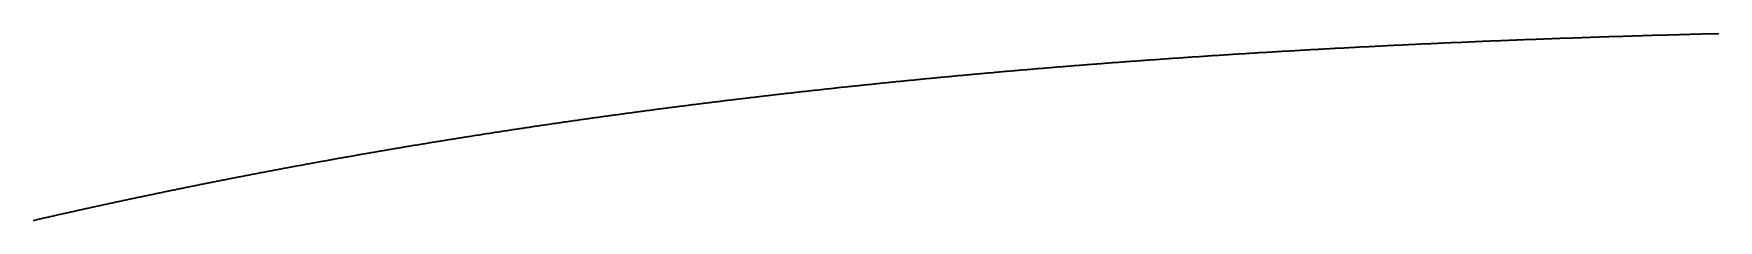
# Model space of a CAD drawing. Header units: metres. Extents: x 0 to 360, y 0 to 49.
# Drawn here: x 101.26 to 112.5, y 48.13 to 49.38 of the extents above; entities that cross this region are included whole.
import ezdxf

# ---------------------------------------------------------------- set-up
doc = ezdxf.new("R2010")
doc.units = ezdxf.units.M

msp = doc.modelspace()

# ---------------------------------------------------------------- linework, layer by layer
for p in [(112.281, 49.37), (112.287, 49.37), (112.292, 49.37), (112.298, 49.37), (112.304, 49.37), (112.31, 49.37), (112.316, 49.371), (112.322, 49.371), (112.327, 49.371), (112.333, 49.371), (112.339, 49.371), (112.345, 49.371), (112.351, 49.371), (112.356, 49.372), (112.362, 49.372), (112.368, 49.372), (112.374, 49.372), (112.38, 49.372), (112.386, 49.372), (112.391, 49.373), (112.397, 49.373), (112.403, 49.373), (112.409, 49.373), (112.415, 49.373), (112.42, 49.373), (112.426, 49.373), (112.432, 49.374), (112.438, 49.374), (112.444, 49.374), (112.45, 49.374), (112.455, 49.374), (112.461, 49.374), (112.467, 49.374), (112.473, 49.375), (112.479, 49.375), (112.484, 49.375), (112.49, 49.375), (112.496, 49.375), (112.502, 49.375), (109.603, 49.257), (109.609, 49.258), (109.615, 49.258), (109.62, 49.258), (109.626, 49.259), (109.632, 49.259), (109.638, 49.259), (109.644, 49.26), (109.65, 49.26), (109.655, 49.26), (109.661, 49.261), (109.667, 49.261), (109.673, 49.261), (109.679, 49.262), (109.684, 49.262), (109.69, 49.262), (109.696, 49.263), (109.702, 49.263), (109.708, 49.263), (109.714, 49.264), (109.719, 49.264), (109.725, 49.264), (109.731, 49.265), (109.737, 49.265), (109.743, 49.265), (109.749, 49.266), (109.754, 49.266), (109.76, 49.266), (109.766, 49.267), (109.772, 49.267), (109.778, 49.267), (109.783, 49.268), (109.789, 49.268), (109.795, 49.268), (109.801, 49.269), (109.807, 49.269), (109.813, 49.269), (109.818, 49.27), (109.824, 49.27), (109.83, 49.27), (109.836, 49.271), (109.842, 49.271), (109.847, 49.271), (109.853, 49.272), (109.859, 49.272), (109.865, 49.272), (109.871, 49.273), (109.877, 49.273), (109.882, 49.273), (109.888, 49.273), (109.894, 49.274), (109.9, 49.274), (109.906, 49.274), (109.912, 49.275), (109.917, 49.275), (109.923, 49.275), (109.929, 49.276), (109.935, 49.276), (109.941, 49.276), (109.946, 49.277), (109.952, 49.277), (109.958, 49.277), (109.964, 49.278), (109.97, 49.278), (109.976, 49.278), (109.981, 49.279), (109.987, 49.279), (109.993, 49.279), (109.999, 49.279), (110.005, 49.28), (110.011, 49.28), (110.016, 49.28), (110.022, 49.281), (110.028, 49.281), (110.034, 49.281), (110.04, 49.282), (110.045, 49.282), (110.051, 49.282), (110.057, 49.283), (110.063, 49.283), (110.069, 49.283), (110.075, 49.283), (110.08, 49.284), (110.086, 49.284), (110.092, 49.284), (110.098, 49.285), (110.104, 49.285), (110.11, 49.285), (110.115, 49.286), (110.121, 49.286), (110.127, 49.286), (110.133, 49.286), (110.139, 49.287), (110.144, 49.287), (110.15, 49.287), (110.156, 49.288), (110.162, 49.288), (110.168, 49.288), (110.174, 49.289), (110.179, 49.289), (110.185, 49.289), (110.191, 49.289), (110.197, 49.29), (110.203, 49.29), (110.209, 49.29), (110.214, 49.291), (110.22, 49.291), (110.226, 49.291), (110.232, 49.292), (110.238, 49.292), (110.243, 49.292), (110.249, 49.292), (110.255, 49.293), (110.261, 49.293), (110.267, 49.293), (110.273, 49.294), (110.278, 49.294), (110.284, 49.294), (110.29, 49.294), (110.296, 49.295), (110.302, 49.295), (110.307, 49.295), (110.313, 49.296), (110.319, 49.296), (110.325, 49.296), (110.331, 49.296), (110.337, 49.297), (110.342, 49.297), (110.348, 49.297), (110.354, 49.298), (110.36, 49.298), (110.366, 49.298), (110.372, 49.298), (110.377, 49.299), (110.383, 49.299), (110.389, 49.299), (110.395, 49.3), (110.401, 49.3), (110.406, 49.3), (110.412, 49.3), (110.418, 49.301), (110.424, 49.301), (110.43, 49.301), (110.436, 49.302), (110.441, 49.302), (110.447, 49.302), (110.453, 49.302), (110.459, 49.303), (110.465, 49.303), (110.471, 49.303), (110.476, 49.303), (110.482, 49.304), (110.488, 49.304), (110.494, 49.304), (110.5, 49.305), (110.505, 49.305), (110.511, 49.305), (110.517, 49.305), (110.523, 49.306), (110.529, 49.306), (110.535, 49.306), (110.54, 49.306), (110.546, 49.307), (110.552, 49.307), (110.558, 49.307), (110.564, 49.308), (110.569, 49.308), (110.575, 49.308), (110.581, 49.308), (110.587, 49.309), (110.593, 49.309), (110.599, 49.309), (110.604, 49.309), (110.61, 49.31), (110.616, 49.31), (110.622, 49.31), (110.628, 49.31), (110.634, 49.311), (110.639, 49.311), (110.645, 49.311), (110.651, 49.311), (110.657, 49.312), (110.663, 49.312), (110.668, 49.312), (110.674, 49.313), (110.68, 49.313), (110.686, 49.313), (110.692, 49.313), (110.698, 49.314), (110.703, 49.314), (110.709, 49.314), (110.715, 49.314), (110.721, 49.315), (110.727, 49.315), (110.733, 49.315), (110.738, 49.315), (110.744, 49.316), (110.75, 49.316), (110.756, 49.316), (110.762, 49.316), (110.767, 49.317), (110.773, 49.317), (110.779, 49.317), (110.785, 49.317), (110.791, 49.318), (110.797, 49.318), (110.802, 49.318), (110.808, 49.318), (110.814, 49.319), (110.82, 49.319), (110.826, 49.319), (110.831, 49.319), (110.837, 49.32), (110.843, 49.32), (110.849, 49.32), (110.855, 49.32), (110.861, 49.321), (110.866, 49.321), (110.872, 49.321), (110.878, 49.321), (110.884, 49.322), (110.89, 49.322), (110.896, 49.322), (110.901, 49.322), (110.907, 49.323), (110.913, 49.323), (110.919, 49.323), (110.925, 49.323), (110.93, 49.324), (110.936, 49.324), (110.942, 49.324), (110.948, 49.324), (110.954, 49.325), (110.96, 49.325), (110.965, 49.325), (110.971, 49.325), (110.977, 49.325), (110.983, 49.326), (110.989, 49.326), (110.994, 49.326), (111, 49.326), (111.006, 49.327), (111.012, 49.327), (111.018, 49.327), (111.024, 49.327), (111.029, 49.328), (111.035, 49.328), (111.041, 49.328), (111.047, 49.328), (111.053, 49.329), (111.059, 49.329), (111.064, 49.329), (111.07, 49.329), (111.076, 49.329), (111.082, 49.33), (111.088, 49.33), (111.093, 49.33), (111.099, 49.33), (111.105, 49.331), (111.111, 49.331), (111.117, 49.331), (111.123, 49.331), (111.128, 49.332), (111.134, 49.332), (111.14, 49.332), (111.146, 49.332), (111.152, 49.332), (111.157, 49.333), (111.163, 49.333), (111.169, 49.333), (111.175, 49.333), (111.181, 49.334), (111.187, 49.334), (111.192, 49.334), (111.198, 49.334), (111.204, 49.334), (111.21, 49.335), (111.216, 49.335), (111.222, 49.335), (111.227, 49.335), (111.233, 49.336), (111.239, 49.336), (111.245, 49.336), (111.251, 49.336), (111.256, 49.336), (111.262, 49.337), (111.268, 49.337), (111.274, 49.337), (111.28, 49.337), (111.286, 49.338), (111.291, 49.338), (111.297, 49.338), (111.303, 49.338), (111.309, 49.338), (111.315, 49.339), (111.32, 49.339), (111.326, 49.339), (111.332, 49.339), (111.338, 49.34), (111.344, 49.34), (111.35, 49.34), (111.355, 49.34), (111.361, 49.34), (111.367, 49.341), (111.373, 49.341), (111.379, 49.341), (111.384, 49.341), (111.39, 49.341), (111.396, 49.342), (111.402, 49.342), (111.408, 49.342), (111.414, 49.342), (111.419, 49.343), (111.425, 49.343), (111.431, 49.343), (111.437, 49.343), (111.443, 49.343), (111.449, 49.344), (111.454, 49.344), (111.46, 49.344), (111.466, 49.344), (111.472, 49.344), (111.478, 49.345), (111.483, 49.345), (111.489, 49.345), (111.495, 49.345), (111.501, 49.345), (111.507, 49.346), (111.513, 49.346), (111.518, 49.346), (111.524, 49.346), (111.53, 49.346), (111.536, 49.347), (111.542, 49.347), (111.547, 49.347), (111.553, 49.347), (111.559, 49.347), (111.565, 49.348), (111.571, 49.348), (111.577, 49.348), (111.582, 49.348), (111.588, 49.348), (111.594, 49.349), (111.6, 49.349), (111.606, 49.349), (111.611, 49.349), (111.617, 49.349), (111.623, 49.35), (111.629, 49.35), (111.635, 49.35), (111.641, 49.35), (111.646, 49.35), (111.652, 49.351), (111.658, 49.351), (111.664, 49.351), (111.67, 49.351), (111.676, 49.351), (111.681, 49.352), (111.687, 49.352), (111.693, 49.352), (111.699, 49.352), (111.705, 49.352), (111.71, 49.353), (111.716, 49.353), (111.722, 49.353), (111.728, 49.353), (111.734, 49.353), (111.74, 49.353), (111.745, 49.354), (111.751, 49.354), (111.757, 49.354), (111.763, 49.354), (111.769, 49.354), (111.774, 49.355), (111.78, 49.355), (111.786, 49.355), (111.792, 49.355), (111.798, 49.355), (111.804, 49.356), (111.809, 49.356), (111.815, 49.356), (111.821, 49.356), (111.827, 49.356), (111.833, 49.356), (111.838, 49.357), (111.844, 49.357), (111.85, 49.357), (111.856, 49.357), (111.862, 49.357), (111.868, 49.358), (111.873, 49.358), (111.879, 49.358), (111.885, 49.358), (111.891, 49.358), (111.897, 49.358), (111.902, 49.359), (111.908, 49.359), (111.914, 49.359), (111.92, 49.359), (111.926, 49.359), (111.932, 49.36), (111.937, 49.36), (111.943, 49.36), (111.949, 49.36), (111.955, 49.36), (111.961, 49.36), (111.967, 49.361), (111.972, 49.361), (111.978, 49.361), (111.984, 49.361), (111.99, 49.361), (111.996, 49.361), (112.001, 49.362), (112.007, 49.362), (112.013, 49.362), (112.019, 49.362), (112.025, 49.362), (112.031, 49.362), (112.036, 49.363), (112.042, 49.363), (112.048, 49.363), (112.054, 49.363), (112.06, 49.363), (112.065, 49.364), (112.071, 49.364), (112.077, 49.364), (112.083, 49.364), (112.089, 49.364), (112.095, 49.364), (112.1, 49.365), (112.106, 49.365), (112.112, 49.365), (112.118, 49.365), (112.124, 49.365), (112.129, 49.365), (112.135, 49.366), (112.141, 49.366), (112.147, 49.366), (112.153, 49.366), (112.159, 49.366), (112.164, 49.366), (112.17, 49.367), (112.176, 49.367), (112.182, 49.367), (112.188, 49.367), (112.194, 49.367), (112.199, 49.367), (112.205, 49.368), (112.211, 49.368), (112.217, 49.368), (112.223, 49.368), (112.228, 49.368), (112.234, 49.368), (112.24, 49.368), (112.246, 49.369), (112.252, 49.369), (112.258, 49.369), (112.263, 49.369), (112.269, 49.369), (112.275, 49.369), (108.007, 49.145), (108.013, 49.145), (108.018, 49.146), (108.024, 49.146), (108.03, 49.147), (108.036, 49.147), (108.042, 49.147), (108.048, 49.148), (108.053, 49.148), (108.059, 49.149), (108.065, 49.149), (108.071, 49.15), (108.077, 49.15), (108.083, 49.151), (108.088, 49.151), (108.094, 49.152), (108.1, 49.152), (108.106, 49.153), (108.112, 49.153), (108.118, 49.154), (108.123, 49.154), (108.129, 49.155), (108.135, 49.155), (108.141, 49.156), (108.147, 49.156), (108.152, 49.157), (108.158, 49.157), (108.164, 49.157), (108.17, 49.158), (108.176, 49.158), (108.182, 49.159), (108.187, 49.159), (108.193, 49.16), (108.199, 49.16), (108.205, 49.161), (108.211, 49.161), (108.217, 49.162), (108.222, 49.162), (108.228, 49.163), (108.234, 49.163), (108.24, 49.164), (108.246, 49.164), (108.252, 49.164), (108.257, 49.165), (108.263, 49.165), (108.269, 49.166), (108.275, 49.166), (108.281, 49.167), (108.286, 49.167), (108.292, 49.168), (108.298, 49.168), (108.304, 49.169), (108.31, 49.169), (108.316, 49.169), (108.321, 49.17), (108.327, 49.17), (108.333, 49.171), (108.339, 49.171), (108.345, 49.172), (108.351, 49.172), (108.356, 49.173), (108.362, 49.173), (108.368, 49.174), (108.374, 49.174), (108.38, 49.174), (108.386, 49.175), (108.391, 49.175), (108.397, 49.176), (108.403, 49.176), (108.409, 49.177), (108.415, 49.177), (108.42, 49.178), (108.426, 49.178), (108.432, 49.178), (108.438, 49.179), (108.444, 49.179), (108.45, 49.18), (108.455, 49.18), (108.461, 49.181), (108.467, 49.181), (108.473, 49.182), (108.479, 49.182), (108.485, 49.182), (108.49, 49.183), (108.496, 49.183), (108.502, 49.184), (108.508, 49.184), (108.514, 49.185), (108.52, 49.185), (108.525, 49.186), (108.531, 49.186), (108.537, 49.186), (108.543, 49.187), (108.549, 49.187), (108.554, 49.188), (108.56, 49.188), (108.566, 49.189), (108.572, 49.189), (108.578, 49.189), (108.584, 49.19), (108.589, 49.19), (108.595, 49.191), (108.601, 49.191), (108.607, 49.192), (108.613, 49.192), (108.619, 49.192), (108.624, 49.193), (108.63, 49.193), (108.636, 49.194), (108.642, 49.194), (108.648, 49.195), (108.653, 49.195), (108.659, 49.195), (108.665, 49.196), (108.671, 49.196), (108.677, 49.197), (108.683, 49.197), (108.688, 49.198), (108.694, 49.198), (108.7, 49.198), (108.706, 49.199), (108.712, 49.199), (108.718, 49.2), (108.723, 49.2), (108.729, 49.2), (108.735, 49.201), (108.741, 49.201), (108.747, 49.202), (108.753, 49.202), (108.758, 49.203), (108.764, 49.203), (108.77, 49.203), (108.776, 49.204), (108.782, 49.204), (108.787, 49.205), (108.793, 49.205), (108.799, 49.205), (108.805, 49.206), (108.811, 49.206), (108.817, 49.207), (108.822, 49.207), (108.828, 49.207), (108.834, 49.208), (108.84, 49.208), (108.846, 49.209), (108.852, 49.209), (108.857, 49.209), (108.863, 49.21), (108.869, 49.21), (108.875, 49.211), (108.881, 49.211), (108.887, 49.212), (108.892, 49.212), (108.898, 49.212), (108.904, 49.213), (108.91, 49.213), (108.916, 49.214), (108.921, 49.214), (108.927, 49.214), (108.933, 49.215), (108.939, 49.215), (108.945, 49.216), (108.951, 49.216), (108.956, 49.216), (108.962, 49.217), (108.968, 49.217), (108.974, 49.218), (108.98, 49.218), (108.986, 49.218), (108.991, 49.219), (108.997, 49.219), (109.003, 49.219), (109.009, 49.22), (109.015, 49.22), (109.02, 49.221), (109.026, 49.221), (109.032, 49.221), (109.038, 49.222), (109.044, 49.222), (109.05, 49.223), (109.055, 49.223), (109.061, 49.223), (109.067, 49.224), (109.073, 49.224), (109.079, 49.225), (109.085, 49.225), (109.09, 49.225), (109.096, 49.226), (109.102, 49.226), (109.108, 49.226), (109.114, 49.227), (109.12, 49.227), (109.125, 49.228), (109.131, 49.228), (109.137, 49.228), (109.143, 49.229), (109.149, 49.229), (109.154, 49.23), (109.16, 49.23), (109.166, 49.23), (109.172, 49.231), (109.178, 49.231), (109.184, 49.231), (109.189, 49.232), (109.195, 49.232), (109.201, 49.233), (109.207, 49.233), (109.213, 49.233), (109.219, 49.234), (109.224, 49.234), (109.23, 49.234), (109.236, 49.235), (109.242, 49.235), (109.248, 49.236), (109.253, 49.236), (109.259, 49.236), (109.265, 49.237), (109.271, 49.237), (109.277, 49.237), (109.283, 49.238), (109.288, 49.238), (109.294, 49.238), (109.3, 49.239), (109.306, 49.239), (109.312, 49.24), (109.318, 49.24), (109.323, 49.24), (109.329, 49.241), (109.335, 49.241), (109.341, 49.241), (109.347, 49.242), (109.352, 49.242), (109.358, 49.243), (109.364, 49.243), (109.37, 49.243), (109.376, 49.244), (109.382, 49.244), (109.387, 49.244), (109.393, 49.245), (109.399, 49.245), (109.405, 49.245), (109.411, 49.246), (109.417, 49.246), (109.422, 49.246), (109.428, 49.247), (109.434, 49.247), (109.44, 49.248), (109.446, 49.248), (109.452, 49.248), (109.457, 49.249), (109.463, 49.249), (109.469, 49.249), (109.475, 49.25), (109.481, 49.25), (109.486, 49.25), (109.492, 49.251), (109.498, 49.251), (109.504, 49.251), (109.51, 49.252), (109.516, 49.252), (109.521, 49.252), (109.527, 49.253), (109.533, 49.253), (109.539, 49.254), (109.545, 49.254), (109.551, 49.254), (109.556, 49.255), (109.562, 49.255), (109.568, 49.255), (109.574, 49.256), (109.58, 49.256), (109.585, 49.256), (109.591, 49.257), (109.597, 49.257), (106.806, 49.032), (106.812, 49.033), (106.818, 49.033), (106.824, 49.034), (106.829, 49.035), (106.835, 49.035), (106.841, 49.036), (106.847, 49.036), (106.853, 49.037), (106.859, 49.038), (106.864, 49.038), (106.87, 49.039), (106.876, 49.039), (106.882, 49.04), (106.888, 49.041), (106.894, 49.041), (106.899, 49.042), (106.905, 49.042), (106.911, 49.043), (106.917, 49.044), (106.923, 49.044), (106.929, 49.045), (106.934, 49.045), (106.94, 49.046), (106.946, 49.047), (106.952, 49.047), (106.958, 49.048), (106.964, 49.048), (106.969, 49.049), (106.975, 49.05), (106.981, 49.05), (106.987, 49.051), (106.993, 49.051), (106.999, 49.052), (107.004, 49.053), (107.01, 49.053), (107.016, 49.054), (107.022, 49.054), (107.028, 49.055), (107.034, 49.055), (107.039, 49.056), (107.045, 49.057), (107.051, 49.057), (107.057, 49.058), (107.063, 49.058), (107.068, 49.059), (107.074, 49.06), (107.08, 49.06), (107.086, 49.061), (107.092, 49.061), (107.098, 49.062), (107.103, 49.062), (107.109, 49.063), (107.115, 49.064), (107.121, 49.064), (107.127, 49.065), (107.133, 49.065), (107.138, 49.066), (107.144, 49.066), (107.15, 49.067), (107.156, 49.068), (107.162, 49.068), (107.168, 49.069), (107.173, 49.069), (107.179, 49.07), (107.185, 49.07), (107.191, 49.071), (107.197, 49.072), (107.203, 49.072), (107.208, 49.073), (107.214, 49.073), (107.22, 49.074), (107.226, 49.074), (107.232, 49.075), (107.238, 49.076), (107.243, 49.076), (107.249, 49.077), (107.255, 49.077), (107.261, 49.078), (107.267, 49.078), (107.272, 49.079), (107.278, 49.079), (107.284, 49.08), (107.29, 49.081), (107.296, 49.081), (107.302, 49.082), (107.307, 49.082), (107.313, 49.083), (107.319, 49.083), (107.325, 49.084), (107.331, 49.084), (107.337, 49.085), (107.342, 49.086), (107.348, 49.086), (107.354, 49.087), (107.36, 49.087), (107.366, 49.088), (107.372, 49.088), (107.377, 49.089), (107.383, 49.089), (107.389, 49.09), (107.395, 49.09), (107.401, 49.091), (107.407, 49.092), (107.412, 49.092), (107.418, 49.093), (107.424, 49.093), (107.43, 49.094), (107.436, 49.094), (107.442, 49.095), (107.447, 49.095), (107.453, 49.096), (107.459, 49.096), (107.465, 49.097), (107.471, 49.098), (107.476, 49.098), (107.482, 49.099), (107.488, 49.099), (107.494, 49.1), (107.5, 49.1), (107.506, 49.101), (107.511, 49.101), (107.517, 49.102), (107.523, 49.102), (107.529, 49.103), (107.535, 49.103), (107.541, 49.104), (107.546, 49.104), (107.552, 49.105), (107.558, 49.106), (107.564, 49.106), (107.57, 49.107), (107.576, 49.107), (107.581, 49.108), (107.587, 49.108), (107.593, 49.109), (107.599, 49.109), (107.605, 49.11), (107.611, 49.11), (107.616, 49.111), (107.622, 49.111), (107.628, 49.112), (107.634, 49.112), (107.64, 49.113), (107.646, 49.113), (107.651, 49.114), (107.657, 49.114), (107.663, 49.115), (107.669, 49.115), (107.675, 49.116), (107.68, 49.117), (107.686, 49.117), (107.692, 49.118), (107.698, 49.118), (107.704, 49.119), (107.71, 49.119), (107.715, 49.12), (107.721, 49.12), (107.727, 49.121), (107.733, 49.121), (107.739, 49.122), (107.745, 49.122), (107.75, 49.123), (107.756, 49.123), (107.762, 49.124), (107.768, 49.124), (107.774, 49.125), (107.78, 49.125), (107.785, 49.126), (107.791, 49.126), (107.797, 49.127), (107.803, 49.127), (107.809, 49.128), (107.815, 49.128), (107.82, 49.129), (107.826, 49.129), (107.832, 49.13), (107.838, 49.13), (107.844, 49.131), (107.849, 49.131), (107.855, 49.132), (107.861, 49.132), (107.867, 49.133), (107.873, 49.133), (107.879, 49.134), (107.884, 49.134), (107.89, 49.135), (107.896, 49.135), (107.902, 49.136), (107.908, 49.136), (107.914, 49.137), (107.919, 49.137), (107.925, 49.138), (107.931, 49.138), (107.937, 49.139), (107.943, 49.139), (107.949, 49.14), (107.954, 49.14), (107.96, 49.141), (107.966, 49.141), (107.972, 49.142), (107.978, 49.142), (107.983, 49.143), (107.989, 49.143), (107.995, 49.144), (108.001, 49.144), (105.821, 48.92), (105.827, 48.921), (105.832, 48.922), (105.838, 48.922), (105.844, 48.923), (105.85, 48.924), (105.856, 48.925), (105.862, 48.925), (105.867, 48.926), (105.873, 48.927), (105.879, 48.927), (105.885, 48.928), (105.891, 48.929), (105.897, 48.93), (105.902, 48.93), (105.908, 48.931), (105.914, 48.932), (105.92, 48.932), (105.926, 48.933), (105.932, 48.934), (105.937, 48.934), (105.943, 48.935), (105.949, 48.936), (105.955, 48.937), (105.961, 48.937), (105.967, 48.938), (105.972, 48.939), (105.978, 48.939), (105.984, 48.94), (105.99, 48.941), (105.996, 48.942), (106.002, 48.942), (106.007, 48.943), (106.013, 48.944), (106.019, 48.944), (106.025, 48.945), (106.031, 48.946), (106.037, 48.946), (106.042, 48.947), (106.048, 48.948), (106.054, 48.948), (106.06, 48.949), (106.066, 48.95), (106.072, 48.951), (106.077, 48.951), (106.083, 48.952), (106.089, 48.953), (106.095, 48.953), (106.101, 48.954), (106.107, 48.955), (106.112, 48.955), (106.118, 48.956), (106.124, 48.957), (106.13, 48.957), (106.136, 48.958), (106.142, 48.959), (106.147, 48.959), (106.153, 48.96), (106.159, 48.961), (106.165, 48.961), (106.171, 48.962), (106.176, 48.963), (106.182, 48.964), (106.188, 48.964), (106.194, 48.965), (106.2, 48.966), (106.206, 48.966), (106.211, 48.967), (106.217, 48.968), (106.223, 48.968), (106.229, 48.969), (106.235, 48.97), (106.241, 48.97), (106.246, 48.971), (106.252, 48.972), (106.258, 48.972), (106.264, 48.973), (106.27, 48.974), (106.276, 48.974), (106.281, 48.975), (106.287, 48.976), (106.293, 48.976), (106.299, 48.977), (106.305, 48.978), (106.311, 48.978), (106.316, 48.979), (106.322, 48.98), (106.328, 48.98), (106.334, 48.981), (106.34, 48.982), (106.346, 48.982), (106.351, 48.983), (106.357, 48.984), (106.363, 48.984), (106.369, 48.985), (106.375, 48.986), (106.381, 48.986), (106.386, 48.987), (106.392, 48.987), (106.398, 48.988), (106.404, 48.989), (106.41, 48.989), (106.416, 48.99), (106.421, 48.991), (106.427, 48.991), (106.433, 48.992), (106.439, 48.993), (106.445, 48.993), (106.451, 48.994), (106.456, 48.995), (106.462, 48.995), (106.468, 48.996), (106.474, 48.997), (106.48, 48.997), (106.486, 48.998), (106.491, 48.998), (106.497, 48.999), (106.503, 49), (106.509, 49), (106.515, 49.001), (106.521, 49.002), (106.526, 49.002), (106.532, 49.003), (106.538, 49.004), (106.544, 49.004), (106.55, 49.005), (106.555, 49.006), (106.561, 49.006), (106.567, 49.007), (106.573, 49.007), (106.579, 49.008), (106.585, 49.009), (106.59, 49.009), (106.596, 49.01), (106.602, 49.011), (106.608, 49.011), (106.614, 49.012), (106.62, 49.012), (106.625, 49.013), (106.631, 49.014), (106.637, 49.014), (106.643, 49.015), (106.649, 49.016), (106.655, 49.016), (106.66, 49.017), (106.666, 49.017), (106.672, 49.018), (106.678, 49.019), (106.684, 49.019), (106.69, 49.02), (106.695, 49.021), (106.701, 49.021), (106.707, 49.022), (106.713, 49.022), (106.719, 49.023), (106.725, 49.024), (106.73, 49.024), (106.736, 49.025), (106.742, 49.026), (106.748, 49.026), (106.754, 49.027), (106.76, 49.027), (106.765, 49.028), (106.771, 49.029), (106.777, 49.029), (106.783, 49.03), (106.789, 49.03), (106.795, 49.031), (106.8, 49.032), (104.969, 48.808), (104.975, 48.809), (104.981, 48.809), (104.987, 48.81), (104.992, 48.811), (104.998, 48.812), (105.004, 48.813), (105.01, 48.814), (105.016, 48.814), (105.022, 48.815), (105.027, 48.816), (105.033, 48.817), (105.039, 48.818), (105.045, 48.818), (105.051, 48.819), (105.057, 48.82), (105.062, 48.821), (105.068, 48.822), (105.074, 48.823), (105.08, 48.823), (105.086, 48.824), (105.092, 48.825), (105.097, 48.826), (105.103, 48.827), (105.109, 48.827), (105.115, 48.828), (105.121, 48.829), (105.127, 48.83), (105.132, 48.831), (105.138, 48.831), (105.144, 48.832), (105.15, 48.833), (105.156, 48.834), (105.162, 48.835), (105.167, 48.835), (105.173, 48.836), (105.179, 48.837), (105.185, 48.838), (105.191, 48.839), (105.197, 48.839), (105.202, 48.84), (105.208, 48.841), (105.214, 48.842), (105.22, 48.843), (105.226, 48.843), (105.232, 48.844), (105.237, 48.845), (105.243, 48.846), (105.249, 48.846), (105.255, 48.847), (105.261, 48.848), (105.267, 48.849), (105.272, 48.85), (105.278, 48.85), (105.284, 48.851), (105.29, 48.852), (105.296, 48.853), (105.302, 48.854), (105.307, 48.854), (105.313, 48.855), (105.319, 48.856), (105.325, 48.857), (105.331, 48.857), (105.337, 48.858), (105.342, 48.859), (105.348, 48.86), (105.354, 48.861), (105.36, 48.861), (105.366, 48.862), (105.372, 48.863), (105.377, 48.864), (105.383, 48.864), (105.389, 48.865), (105.395, 48.866), (105.401, 48.867), (105.407, 48.867), (105.412, 48.868), (105.418, 48.869), (105.424, 48.87), (105.43, 48.871), (105.436, 48.871), (105.442, 48.872), (105.447, 48.873), (105.453, 48.874), (105.459, 48.874), (105.465, 48.875), (105.471, 48.876), (105.477, 48.877), (105.482, 48.877), (105.488, 48.878), (105.494, 48.879), (105.5, 48.88), (105.506, 48.88), (105.512, 48.881), (105.517, 48.882), (105.523, 48.883), (105.529, 48.883), (105.535, 48.884), (105.541, 48.885), (105.547, 48.886), (105.552, 48.886), (105.558, 48.887), (105.564, 48.888), (105.57, 48.889), (105.576, 48.889), (105.582, 48.89), (105.587, 48.891), (105.593, 48.892), (105.599, 48.892), (105.605, 48.893), (105.611, 48.894), (105.617, 48.895), (105.622, 48.895), (105.628, 48.896), (105.634, 48.897), (105.64, 48.898), (105.646, 48.898), (105.652, 48.899), (105.657, 48.9), (105.663, 48.901), (105.669, 48.901), (105.675, 48.902), (105.681, 48.903), (105.687, 48.904), (105.692, 48.904), (105.698, 48.905), (105.704, 48.906), (105.71, 48.906), (105.716, 48.907), (105.722, 48.908), (105.727, 48.909), (105.733, 48.909), (105.739, 48.91), (105.745, 48.911), (105.751, 48.912), (105.757, 48.912), (105.762, 48.913), (105.768, 48.914), (105.774, 48.914), (105.78, 48.915), (105.786, 48.916), (105.792, 48.917), (105.797, 48.917), (105.803, 48.918), (105.809, 48.919), (105.815, 48.92), (104.211, 48.695), (104.216, 48.696), (104.222, 48.697), (104.228, 48.697), (104.234, 48.698), (104.24, 48.699), (104.246, 48.7), (104.251, 48.701), (104.257, 48.702), (104.263, 48.703), (104.269, 48.704), (104.275, 48.705), (104.281, 48.706), (104.286, 48.707), (104.292, 48.708), (104.298, 48.708), (104.304, 48.709), (104.31, 48.71), (104.316, 48.711), (104.321, 48.712), (104.327, 48.713), (104.333, 48.714), (104.339, 48.715), (104.345, 48.716), (104.351, 48.717), (104.356, 48.717), (104.362, 48.718), (104.368, 48.719), (104.374, 48.72), (104.38, 48.721), (104.386, 48.722), (104.391, 48.723), (104.397, 48.724), (104.403, 48.725), (104.409, 48.726), (104.415, 48.726), (104.421, 48.727), (104.426, 48.728), (104.432, 48.729), (104.438, 48.73), (104.444, 48.731), (104.45, 48.732), (104.456, 48.733), (104.462, 48.734), (104.467, 48.734), (104.473, 48.735), (104.479, 48.736), (104.485, 48.737), (104.491, 48.738), (104.497, 48.739), (104.502, 48.74), (104.508, 48.741), (104.514, 48.741), (104.52, 48.742), (104.526, 48.743), (104.532, 48.744), (104.537, 48.745), (104.543, 48.746), (104.549, 48.747), (104.555, 48.748), (104.561, 48.748), (104.567, 48.749), (104.572, 48.75), (104.578, 48.751), (104.584, 48.752), (104.59, 48.753), (104.596, 48.754), (104.602, 48.755), (104.607, 48.755), (104.613, 48.756), (104.619, 48.757), (104.625, 48.758), (104.631, 48.759), (104.637, 48.76), (104.642, 48.761), (104.648, 48.762), (104.654, 48.762), (104.66, 48.763), (104.666, 48.764), (104.672, 48.765), (104.677, 48.766), (104.683, 48.767), (104.689, 48.768), (104.695, 48.768), (104.701, 48.769), (104.707, 48.77), (104.712, 48.771), (104.718, 48.772), (104.724, 48.773), (104.73, 48.774), (104.736, 48.774), (104.742, 48.775), (104.747, 48.776), (104.753, 48.777), (104.759, 48.778), (104.765, 48.779), (104.771, 48.779), (104.777, 48.78), (104.782, 48.781), (104.788, 48.782), (104.794, 48.783), (104.8, 48.784), (104.806, 48.785), (104.812, 48.785), (104.817, 48.786), (104.823, 48.787), (104.829, 48.788), (104.835, 48.789), (104.841, 48.79), (104.847, 48.79), (104.852, 48.791), (104.858, 48.792), (104.864, 48.793), (104.87, 48.794), (104.876, 48.795), (104.882, 48.795), (104.887, 48.796), (104.893, 48.797), (104.899, 48.798), (104.905, 48.799), (104.911, 48.8), (104.917, 48.8), (104.922, 48.801), (104.928, 48.802), (104.934, 48.803), (104.94, 48.804), (104.946, 48.805), (104.952, 48.805), (104.957, 48.806), (104.963, 48.807), (103.534, 48.583), (103.539, 48.584), (103.545, 48.585), (103.551, 48.586), (103.557, 48.587), (103.563, 48.588), (103.569, 48.589), (103.574, 48.59), (103.58, 48.591), (103.586, 48.592), (103.592, 48.593), (103.598, 48.594), (103.604, 48.595), (103.609, 48.596), (103.615, 48.597), (103.621, 48.598), (103.627, 48.599), (103.633, 48.6), (103.639, 48.601), (103.644, 48.602), (103.65, 48.603), (103.656, 48.604), (103.662, 48.605), (103.668, 48.606), (103.674, 48.607), (103.679, 48.608), (103.685, 48.609), (103.691, 48.61), (103.697, 48.611), (103.703, 48.612), (103.709, 48.613), (103.715, 48.614), (103.72, 48.615), (103.726, 48.616), (103.732, 48.617), (103.738, 48.618), (103.744, 48.619), (103.75, 48.62), (103.755, 48.621), (103.761, 48.622), (103.767, 48.623), (103.773, 48.624), (103.779, 48.625), (103.785, 48.626), (103.79, 48.627), (103.796, 48.628), (103.802, 48.629), (103.808, 48.629), (103.814, 48.63), (103.82, 48.631), (103.825, 48.632), (103.831, 48.633), (103.837, 48.634), (103.843, 48.635), (103.849, 48.636), (103.855, 48.637), (103.86, 48.638), (103.866, 48.639), (103.872, 48.64), (103.878, 48.641), (103.884, 48.642), (103.89, 48.643), (103.895, 48.644), (103.901, 48.645), (103.907, 48.646), (103.913, 48.647), (103.919, 48.648), (103.925, 48.649), (103.93, 48.65), (103.936, 48.651), (103.942, 48.652), (103.948, 48.653), (103.954, 48.654), (103.96, 48.654), (103.965, 48.655), (103.971, 48.656), (103.977, 48.657), (103.983, 48.658), (103.989, 48.659), (103.995, 48.66), (104, 48.661), (104.006, 48.662), (104.012, 48.663), (104.018, 48.664), (104.024, 48.665), (104.03, 48.666), (104.036, 48.667), (104.041, 48.668), (104.047, 48.669), (104.053, 48.67), (104.059, 48.671), (104.065, 48.672), (104.071, 48.672), (104.076, 48.673), (104.082, 48.674), (104.088, 48.675), (104.094, 48.676), (104.1, 48.677), (104.106, 48.678), (104.111, 48.679), (104.117, 48.68), (104.123, 48.681), (104.129, 48.682), (104.135, 48.683), (104.141, 48.684), (104.146, 48.685), (104.152, 48.685), (104.158, 48.686), (104.164, 48.687), (104.17, 48.688), (104.176, 48.689), (104.181, 48.69), (104.187, 48.691), (104.193, 48.692), (104.199, 48.693), (104.205, 48.694), (102.909, 48.47), (102.915, 48.471), (102.921, 48.472), (102.926, 48.474), (102.932, 48.475), (102.938, 48.476), (102.944, 48.477), (102.95, 48.478), (102.956, 48.479), (102.961, 48.48), (102.967, 48.481), (102.973, 48.482), (102.979, 48.483), (102.985, 48.484), (102.991, 48.486), (102.996, 48.487), (103.002, 48.488), (103.008, 48.489), (103.014, 48.49), (103.02, 48.491), (103.026, 48.492), (103.031, 48.493), (103.037, 48.494), (103.043, 48.495), (103.049, 48.496), (103.055, 48.497), (103.061, 48.498), (103.066, 48.5), (103.072, 48.501), (103.078, 48.502), (103.084, 48.503), (103.09, 48.504), (103.096, 48.505), (103.102, 48.506), (103.107, 48.507), (103.113, 48.508), (103.119, 48.509), (103.125, 48.51), (103.131, 48.511), (103.137, 48.512), (103.142, 48.513), (103.148, 48.515), (103.154, 48.516), (103.16, 48.517), (103.166, 48.518), (103.172, 48.519), (103.177, 48.52), (103.183, 48.521), (103.189, 48.522), (103.195, 48.523), (103.201, 48.524), (103.207, 48.525), (103.212, 48.526), (103.218, 48.527), (103.224, 48.528), (103.23, 48.529), (103.236, 48.53), (103.242, 48.531), (103.247, 48.532), (103.253, 48.534), (103.259, 48.535), (103.265, 48.536), (103.271, 48.537), (103.277, 48.538), (103.283, 48.539), (103.288, 48.54), (103.294, 48.541), (103.3, 48.542), (103.306, 48.543), (103.312, 48.544), (103.318, 48.545), (103.323, 48.546), (103.329, 48.547), (103.335, 48.548), (103.341, 48.549), (103.347, 48.55), (103.353, 48.551), (103.358, 48.552), (103.364, 48.553), (103.37, 48.554), (103.376, 48.555), (103.382, 48.556), (103.388, 48.557), (103.393, 48.558), (103.399, 48.559), (103.405, 48.56), (103.411, 48.562), (103.417, 48.563), (103.423, 48.564), (103.428, 48.565), (103.434, 48.566), (103.44, 48.567), (103.446, 48.568), (103.452, 48.569), (103.458, 48.57), (103.463, 48.571), (103.469, 48.572), (103.475, 48.573), (103.481, 48.574), (103.487, 48.575), (103.493, 48.576), (103.499, 48.577), (103.504, 48.578), (103.51, 48.579), (103.516, 48.58), (103.522, 48.581), (103.528, 48.582), (102.331, 48.358), (102.337, 48.359), (102.342, 48.36), (102.348, 48.361), (102.354, 48.362), (102.36, 48.363), (102.366, 48.365), (102.372, 48.366), (102.377, 48.367), (102.383, 48.368), (102.389, 48.369), (102.395, 48.37), (102.401, 48.372), (102.407, 48.373), (102.413, 48.374), (102.418, 48.375), (102.424, 48.376), (102.43, 48.378), (102.436, 48.379), (102.442, 48.38), (102.448, 48.381), (102.453, 48.382), (102.459, 48.383), (102.465, 48.384), (102.471, 48.386), (102.477, 48.387), (102.483, 48.388), (102.488, 48.389), (102.494, 48.39), (102.5, 48.391), (102.506, 48.393), (102.512, 48.394), (102.518, 48.395), (102.523, 48.396), (102.529, 48.397), (102.535, 48.398), (102.541, 48.399), (102.547, 48.401), (102.553, 48.402), (102.559, 48.403), (102.564, 48.404), (102.57, 48.405), (102.576, 48.406), (102.582, 48.408), (102.588, 48.409), (102.594, 48.41), (102.599, 48.411), (102.605, 48.412), (102.611, 48.413), (102.617, 48.414), (102.623, 48.416), (102.629, 48.417), (102.634, 48.418), (102.64, 48.419), (102.646, 48.42), (102.652, 48.421), (102.658, 48.422), (102.664, 48.423), (102.669, 48.425), (102.675, 48.426), (102.681, 48.427), (102.687, 48.428), (102.693, 48.429), (102.699, 48.43), (102.704, 48.431), (102.71, 48.432), (102.716, 48.434), (102.722, 48.435), (102.728, 48.436), (102.734, 48.437), (102.74, 48.438), (102.745, 48.439), (102.751, 48.44), (102.757, 48.441), (102.763, 48.443), (102.769, 48.444), (102.775, 48.445), (102.78, 48.446), (102.786, 48.447), (102.792, 48.448), (102.798, 48.449), (102.804, 48.45), (102.81, 48.451), (102.815, 48.453), (102.821, 48.454), (102.827, 48.455), (102.833, 48.456), (102.839, 48.457), (102.845, 48.458), (102.85, 48.459), (102.856, 48.46), (102.862, 48.461), (102.868, 48.463), (102.874, 48.464), (102.88, 48.465), (102.885, 48.466), (102.891, 48.467), (102.897, 48.468), (102.903, 48.469), (101.793, 48.245), (101.799, 48.247), (101.805, 48.248), (101.811, 48.249), (101.817, 48.25), (101.823, 48.252), (101.828, 48.253), (101.834, 48.254), (101.84, 48.255), (101.846, 48.257), (101.852, 48.258), (101.858, 48.259), (101.864, 48.26), (101.869, 48.262), (101.875, 48.263), (101.881, 48.264), (101.887, 48.265), (101.893, 48.267), (101.899, 48.268), (101.904, 48.269), (101.91, 48.27), (101.916, 48.272), (101.922, 48.273), (101.928, 48.274), (101.934, 48.275), (101.939, 48.277), (101.945, 48.278), (101.951, 48.279), (101.957, 48.28), (101.963, 48.282), (101.969, 48.283), (101.975, 48.284), (101.98, 48.285), (101.986, 48.286), (101.992, 48.288), (101.998, 48.289), (102.004, 48.29), (102.01, 48.291), (102.015, 48.293), (102.021, 48.294), (102.027, 48.295), (102.033, 48.296), (102.039, 48.297), (102.045, 48.299), (102.05, 48.3), (102.056, 48.301), (102.062, 48.302), (102.068, 48.304), (102.074, 48.305), (102.08, 48.306), (102.085, 48.307), (102.091, 48.308), (102.097, 48.31), (102.103, 48.311), (102.109, 48.312), (102.115, 48.313), (102.121, 48.315), (102.126, 48.316), (102.132, 48.317), (102.138, 48.318), (102.144, 48.319), (102.15, 48.321), (102.156, 48.322), (102.161, 48.323), (102.167, 48.324), (102.173, 48.325), (102.179, 48.327), (102.185, 48.328), (102.191, 48.329), (102.196, 48.33), (102.202, 48.331), (102.208, 48.333), (102.214, 48.334), (102.22, 48.335), (102.226, 48.336), (102.231, 48.337), (102.237, 48.339), (102.243, 48.34), (102.249, 48.341), (102.255, 48.342), (102.261, 48.343), (102.267, 48.345), (102.272, 48.346), (102.278, 48.347), (102.284, 48.348), (102.29, 48.349), (102.296, 48.35), (102.302, 48.352), (102.307, 48.353), (102.313, 48.354), (102.319, 48.355), (102.325, 48.356), (101.285, 48.132), (101.291, 48.134), (101.297, 48.135), (101.303, 48.136), (101.309, 48.138), (101.314, 48.139), (101.32, 48.14), (101.326, 48.142), (101.332, 48.143), (101.338, 48.144), (101.344, 48.146), (101.35, 48.147), (101.355, 48.148), (101.361, 48.15), (101.367, 48.151), (101.373, 48.152), (101.379, 48.154), (101.385, 48.155), (101.39, 48.156), (101.396, 48.158), (101.402, 48.159), (101.408, 48.16), (101.414, 48.162), (101.42, 48.163), (101.425, 48.164), (101.431, 48.166), (101.437, 48.167), (101.443, 48.168), (101.449, 48.169), (101.455, 48.171), (101.461, 48.172), (101.466, 48.173), (101.472, 48.175), (101.478, 48.176), (101.484, 48.177), (101.49, 48.179), (101.496, 48.18), (101.501, 48.181), (101.507, 48.183), (101.513, 48.184), (101.519, 48.185), (101.525, 48.186), (101.531, 48.188), (101.536, 48.189), (101.542, 48.19), (101.548, 48.192), (101.554, 48.193), (101.56, 48.194), (101.566, 48.196), (101.571, 48.197), (101.577, 48.198), (101.583, 48.199), (101.589, 48.201), (101.595, 48.202), (101.601, 48.203), (101.607, 48.205), (101.612, 48.206), (101.618, 48.207), (101.624, 48.208), (101.63, 48.21), (101.636, 48.211), (101.642, 48.212), (101.647, 48.214), (101.653, 48.215), (101.659, 48.216), (101.665, 48.217), (101.671, 48.219), (101.677, 48.22), (101.682, 48.221), (101.688, 48.223), (101.694, 48.224), (101.7, 48.225), (101.706, 48.226), (101.712, 48.228), (101.718, 48.229), (101.723, 48.23), (101.729, 48.231), (101.735, 48.233), (101.741, 48.234), (101.747, 48.235), (101.753, 48.237), (101.758, 48.238), (101.764, 48.239), (101.77, 48.24), (101.776, 48.242), (101.782, 48.243), (101.788, 48.244), (101.256, 48.126), (101.262, 48.127), (101.268, 48.128), (101.274, 48.13), (101.279, 48.131)]:
    msp.add_point(p)

doc.saveas('drawing.dxf')
